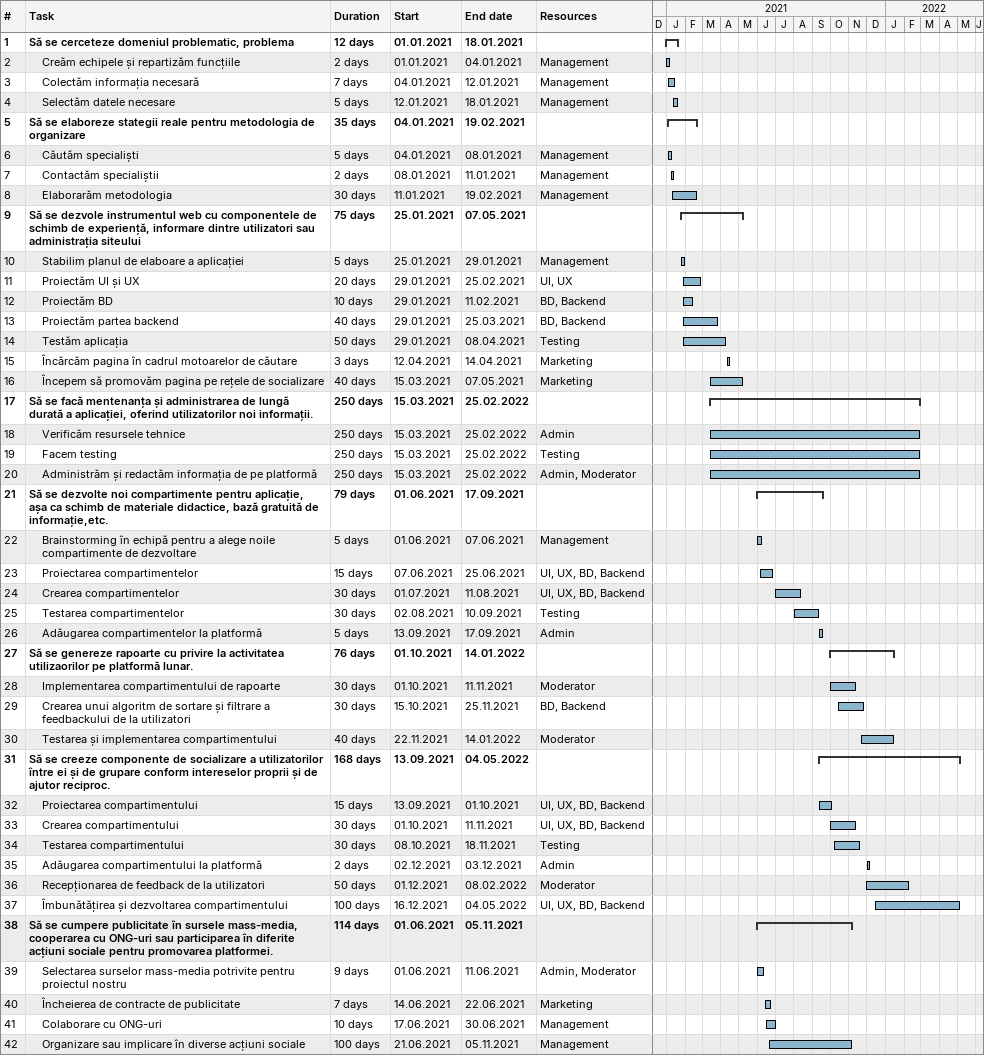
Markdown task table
| ID | Level | Task | Duration | Start | Finish | Resources |
|---|---|---|---|---|---|---|
| 1 | 1 | **Să se cerceteze domeniul problematic, problema** | 12d | 2021-01-01 | 2021-01-18 |  |
| 2 | 2 | Creăm echipele și repartizăm funcțiile | 2d | 2021-01-01 | 2021-01-04 | Management |
| 3 | 2 | Colectăm informația necesară | 7d | 2021-01-04 | 2021-01-12 | Management |
| 4 | 2 | Selectăm datele necesare | 5d | 2021-01-12 | 2021-01-18 | Management |
| 5 | 1 | **Să se elaboreze stategii reale pentru metodologia de organizare** | 35d | 2021-01-04 | 2021-02-19 |  |
| 6 | 2 | Căutăm specialiști | 5d | 2021-01-04 | 2021-01-08 | Management |
| 7 | 2 | Contactăm specialiștii | 2d | 2021-01-08 | 2021-01-11 | Management |
| 8 | 2 | Elaborarăm metodologia | 30d | 2021-01-11 | 2021-02-19 | Management |
| 9 | 1 | **Să se dezvole instrumentul web cu componentele de schimb de experiență, informare dintre utilizatori sau administrația siteului** | 75d | 2021-01-25 | 2021-05-07 |  |
| 10 | 2 | Stabilim planul de elaboare a aplicației | 5d | 2021-01-25 | 2021-01-29 | Management |
| 11 | 2 | Proiectăm UI și UX | 20d | 2021-01-29 | 2021-02-25 | UI, UX |
| 12 | 2 | Proiectăm BD | 10d | 2021-01-29 | 2021-02-11 | BD, Backend |
| 13 | 2 | Proiectăm partea backend | 40d | 2021-01-29 | 2021-03-25 | BD, Backend |
| 14 | 2 | Testăm aplicația | 50d | 2021-01-29 | 2021-04-08 | Testing |
| 15 | 2 | Încărcăm pagina în cadrul motoarelor de căutare | 3d | 2021-04-12 | 2021-04-14 | Marketing |
| 16 | 2 | Începem să promovăm pagina pe rețele de socializare | 40d | 2021-03-15 | 2021-05-07 | Marketing |
| 17 | 1 | **Să se facă mentenanța și administrarea de lungă durată a aplicației, oferind utilizatorilor noi informații.** | 250d | 2021-03-15 | 2022-02-25 |  |
| 18 | 2 | Verificăm resursele tehnice | 250d | 2021-03-15 | 2022-02-25 | Admin |
| 19 | 2 | Facem testing | 250d | 2021-03-15 | 2022-02-25 | Testing |
| 20 | 2 | Administrăm și redactăm informația de pe platformă | 250d | 2021-03-15 | 2022-02-25 | Admin, Moderator |
| 21 | 1 | **Să se dezvolte noi compartimente pentru aplicație, așa ca schimb de materiale didactice, bază gratuită de informație,etc.** | 79d | 2021-06-01 | 2021-09-17 |  |
| 22 | 2 | Brainstorming în echipă pentru a alege noile compartimente de dezvoltare | 5d | 2021-06-01 | 2021-06-07 | Management |
| 23 | 2 | Proiectarea compartimentelor | 15d | 2021-06-07 | 2021-06-25 | UI, UX, BD, Backend |
| 24 | 2 | Crearea compartimentelor | 30d | 2021-07-01 | 2021-08-11 | UI, UX, BD, Backend |
| 25 | 2 | Testarea compartimentelor | 30d | 2021-08-02 | 2021-09-10 | Testing |
| 26 | 2 | Adăugarea compartimentelor la platformă | 5d | 2021-09-13 | 2021-09-17 | Admin |
| 27 | 1 | **Să se genereze rapoarte cu privire la activitatea utilizaorilor pe platformă lunar.** | 76d | 2021-10-01 | 2022-01-14 |  |
| 28 | 2 | Implementarea compartimentului de rapoarte | 30d | 2021-10-01 | 2021-11-11 | Moderator |
| 29 | 2 | Crearea unui algoritm de sortare și filtrare a feedbackului de la utilizatori | 30d | 2021-10-15 | 2021-11-25 | BD, Backend |
| 30 | 2 | Testarea și implementarea compartimentului | 40d | 2021-11-22 | 2022-01-14 | Moderator |
| 31 | 1 | **Să se creeze componente de socializare a utilizatorilor între ei și de grupare conform intereselor proprii și de ajutor reciproc.** | 168d | 2021-09-13 | 2022-05-04 |  |
| 32 | 2 | Proiectarea compartimentului | 15d | 2021-09-13 | 2021-10-01 | UI, UX, BD, Backend |
| 33 | 2 | Crearea compartimentului | 30d | 2021-10-01 | 2021-11-11 | UI, UX, BD, Backend |
| 34 | 2 | Testarea compartimentului | 30d | 2021-10-08 | 2021-11-18 | Testing |
| 35 | 2 | Adăugarea compartimentului la platformă | 2d | 2021-12-02 | 2021-12-03 | Admin |
| 36 | 2 | Recepționarea de feedback de la utilizatori | 50d | 2021-12-01 | 2022-02-08 | Moderator |
| 37 | 2 | Îmbunătățirea și dezvoltarea compartimentului | 100d | 2021-12-16 | 2022-05-04 | UI, UX, BD, Backend |
| 38 | 1 | **Să se cumpere publicitate în sursele mass-media, cooperarea cu ONG-uri sau participarea în diferite acțiuni sociale pentru promovarea platformei.** | 114d | 2021-06-01 | 2021-11-05 |  |
| 39 | 2 | Selectarea surselor mass-media potrivite pentru proiectul nostru | 9d | 2021-06-01 | 2021-06-11 | Admin, Moderator |
| 40 | 2 | Încheierea de contracte de publicitate | 7d | 2021-06-14 | 2021-06-22 | Marketing |
| 41 | 2 | Colaborare cu ONG-uri | 10d | 2021-06-17 | 2021-06-30 | Management |
| 42 | 2 | Organizare sau implicare în diverse acțiuni sociale | 100d | 2021-06-21 | 2021-11-05 | Management |
